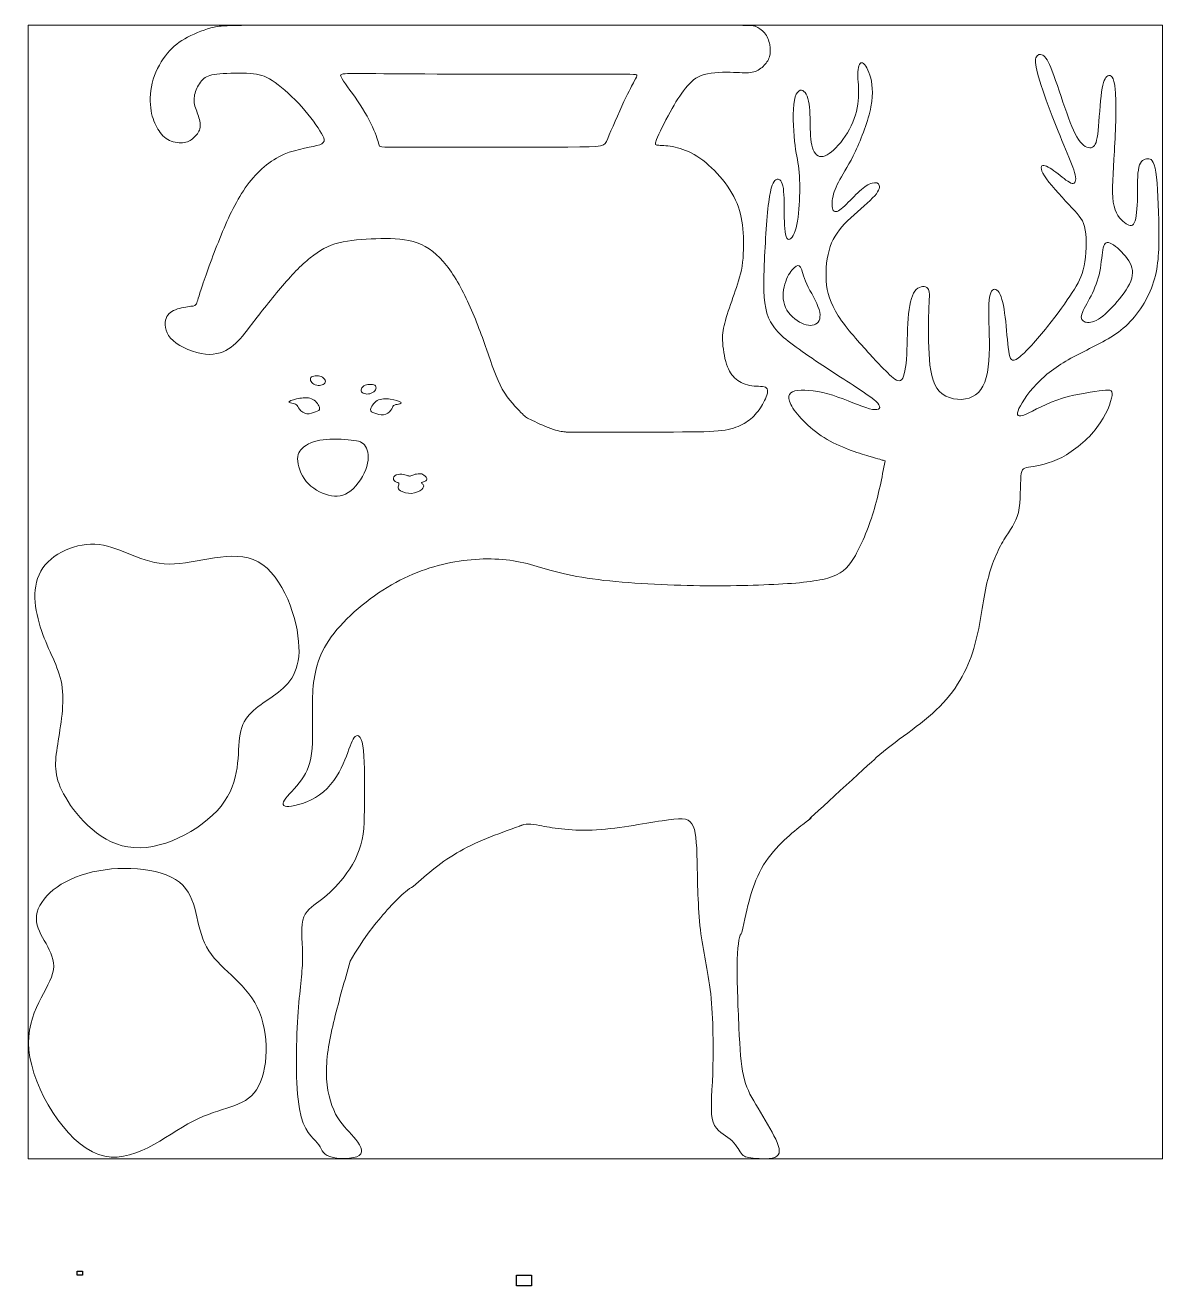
# Model space of a CAD drawing. Header units: centimetres. Extents: x 198 to 498, y 93 to 263.
# Drawn here: x 197.9 to 348, y 96.1 to 262.9 of the extents above; entities that cross this region are included whole.
import ezdxf

# ---------------------------------------------------------------- set-up
doc = ezdxf.new("R2010")
doc.units = ezdxf.units.CM
doc.header["$MEASUREMENT"] = 0
doc.header["$XCLIPFRAME"] = 0
doc.layers.add('layer 1', color=7, linetype='Continuous')
picture_1 = doc.add_image_def('image1.jpg', size_in_pixel=(3484, 2875))
picture_2 = doc.add_image_def('image2.jpg', size_in_pixel=(10184, 7200))

msp = doc.modelspace()

# ---------------------------------------------------------------- linework, layer by layer
at = {"layer": 'layer 1', "color": 250, "lineweight": 9}
for points, knots in [([(348.23172, 112.93583), (348.23172, 112.93583), (198.23172, 112.93583), (198.23172, 112.93583), (198.23172, 112.93583), (198.23172, 112.93583), (198.23172, 262.93583), (198.23172, 262.93583), (198.23172, 262.93583), (198.23172, 262.93583), (348.23172, 262.93583), (348.23172, 262.93583), (348.23172, 262.93583), (348.23172, 262.93583), (348.23172, 112.93583), (348.23172, 112.93583)], [0, 0, 0, 0, 0.2, 0.2, 0.2, 0.2, 0.4, 0.4, 0.4, 0.4, 0.6, 0.6, 0.6, 0.6, 1, 1, 1, 1]), ([(263.4108, 211.70034), (262.83869, 212.26652), (261.76624, 213.33897), (260.94779, 214.7783), (260.94779, 214.7783), (260.12935, 216.21763), (259.56491, 218.02386), (258.85935, 220.05586), (258.85935, 220.05586), (258.15379, 222.08786), (257.30713, 224.34564), (256.34757, 226.40586), (256.34757, 226.40586), (255.38802, 228.46609), (254.31557, 230.32875), (253.13024, 231.68342), (253.13024, 231.68342), (251.94491, 233.03809), (250.64668, 233.88475), (249.1509, 234.30808), (249.1509, 234.30808), (247.65513, 234.73142), (245.96179, 234.73142), (244.24023, 234.67497), (244.24023, 234.67497), (242.51868, 234.61853), (240.7689, 234.50564), (239.32956, 234.13875), (239.32956, 234.13875), (237.89023, 233.77186), (236.76134, 233.15098), (235.54778, 232.1632), (235.54778, 232.1632), (234.33423, 231.17542), (233.036, 229.82075), (231.62489, 228.15564), (231.62489, 228.15564), (230.21378, 226.49053), (228.68978, 224.51497), (227.61733, 223.13208), (227.61733, 223.13208), (226.54489, 221.7492), (225.92401, 220.95897), (225.07734, 220.33808), (225.07734, 220.33808), (224.23067, 219.71719), (223.15823, 219.26564), (221.69861, 219.41064), (221.69861, 219.41064), (220.23899, 219.55564), (218.39219, 220.29719), (217.39824, 221.19713), (217.39824, 221.19713), (216.40429, 222.09708), (216.26318, 223.15542), (216.42546, 223.88919), (216.42546, 223.88919), (216.58774, 224.62297), (217.0534, 225.0322), (217.7228, 225.29642), (217.7228, 225.29642), (218.3922, 225.56064), (219.26532, 225.67986), (219.75833, 225.73947), (219.75833, 225.73947), (220.25134, 225.79908), (220.36423, 225.79908), (220.49123, 226.08836), (220.49123, 226.08836), (220.61823, 226.37764), (220.75934, 226.95619), (221.29556, 228.54369), (221.29556, 228.54369), (221.83178, 230.13119), (222.7631, 232.72764), (223.76498, 235.16886), (223.76498, 235.16886), (224.76687, 237.61008), (225.83932, 239.89608), (227.20809, 241.75874), (227.20809, 241.75874), (228.57687, 243.62141), (230.24199, 245.06075), (232.07643, 245.85097), (232.07643, 245.85097), (233.91088, 246.64119), (235.91465, 246.7823), (236.80365, 247.12096), (236.80365, 247.12096), (237.69265, 247.45963), (237.46688, 247.99586), (236.83188, 248.96952), (236.83188, 248.96952), (236.19688, 249.94319), (235.15265, 251.3543), (233.98143, 252.61019), (233.98143, 252.61019), (232.81021, 253.86608), (231.51198, 254.96675), (230.51009, 255.61586), (230.51009, 255.61586), (229.50821, 256.26497), (228.80265, 256.46253), (227.6032, 256.54719), (227.6032, 256.54719), (226.40376, 256.63186), (224.71042, 256.60364), (223.58858, 256.50486), (223.58858, 256.50486), (222.46675, 256.40608), (221.91641, 256.23675), (221.47191, 255.86986), (221.47191, 255.86986), (221.02741, 255.50297), (220.68875, 254.93852), (220.46297, 254.37408), (220.46297, 254.37408), (220.23719, 253.80964), (220.1243, 253.24519), (220.20896, 252.65958), (220.20896, 252.65958), (220.29363, 252.07397), (220.57586, 251.46719), (220.76636, 250.88158), (220.76636, 250.88158), (220.95686, 250.29597), (221.05563, 249.73152), (220.94274, 249.24469), (220.94274, 249.24469), (220.82985, 248.75786), (220.5053, 248.34863), (220.11724, 248.01702), (220.11724, 248.01702), (219.72919, 247.68541), (219.27763, 247.43141), (218.67085, 247.37496), (218.67085, 247.37496), (218.06408, 247.31852), (217.30207, 247.45963), (216.69529, 247.81946), (216.69529, 247.81946), (216.08852, 248.1793), (215.63696, 248.75785), (215.25596, 249.44224), (215.25596, 249.44224), (214.87496, 250.12663), (214.56452, 250.91686), (214.44457, 252.00341), (214.44457, 252.00341), (214.32463, 253.08997), (214.39518, 254.47286), (214.79029, 255.77814), (214.79029, 255.77814), (215.18541, 257.08342), (215.90507, 258.31108), (216.67413, 259.23536), (216.67413, 259.23536), (217.44319, 260.15964), (218.26163, 260.78053), (219.33407, 261.34671), (219.33407, 261.34671), (220.40652, 261.91289), (221.73297, 262.42436), (222.82658, 262.68009), (222.82658, 262.68009), (223.92019, 262.93583), (224.78097, 262.93583), (236.61313, 262.93583), (236.61313, 262.93583), (248.4453, 262.93583), (271.24886, 262.93583), (282.67942, 262.93583), (282.67942, 262.93583), (294.10999, 262.93583), (294.16757, 262.93583), (294.45826, 262.78677), (294.45826, 262.78677), (294.74895, 262.63772), (295.27276, 262.33962), (295.63713, 261.9106), (295.63713, 261.9106), (296.00151, 261.48158), (296.20647, 260.92166), (296.30894, 260.36173), (296.30894, 260.36173), (296.41142, 259.8018), (296.41142, 259.24187), (296.26379, 258.75419), (296.26379, 258.75419), (296.11616, 258.26651), (295.82089, 257.85107), (295.43845, 257.48982), (295.43845, 257.48982), (295.05601, 257.12858), (294.58639, 256.82153), (293.99033, 256.70412), (293.99033, 256.70412), (293.39428, 256.58672), (292.6718, 256.65896), (291.51581, 256.69508), (291.51581, 256.69508), (290.35983, 256.73121), (288.77035, 256.73121), (287.64146, 256.40609), (287.64146, 256.40609), (286.51257, 256.08097), (285.84427, 255.43073), (285.17597, 254.59083), (285.17597, 254.59083), (284.50767, 253.75094), (283.83936, 252.7214), (283.1259, 251.42995), (283.1259, 251.42995), (282.41244, 250.1385), (281.65383, 248.58514), (281.34604, 247.81381), (281.34604, 247.81381), (281.03826, 247.04248), (281.18132, 247.05317), (281.64972, 247.04308), (281.64972, 247.04308), (282.11812, 247.03299), (282.91187, 247.00213), (283.79602, 246.80369), (283.79602, 246.80369), (284.68017, 246.60525), (285.65472, 246.23925), (286.67998, 245.59322), (286.67998, 245.59322), (287.70524, 244.9472), (288.78122, 244.02116), (289.7249, 242.92314), (289.7249, 242.92314), (290.66858, 241.82512), (291.47997, 240.55511), (291.98709, 239.3248), (291.98709, 239.3248), (292.49421, 238.09449), (292.69705, 236.90386), (292.78965, 235.48393), (292.78965, 235.48393), (292.88226, 234.064), (292.86462, 232.41477), (292.64854, 231.03452), (292.64854, 231.03452), (292.43247, 229.65428), (292.01795, 228.54302), (291.59462, 227.34357), (291.59462, 227.34357), (291.17129, 226.14413), (290.73913, 224.85649), (290.45691, 223.87312), (290.45691, 223.87312), (290.17469, 222.88975), (290.0424, 222.21066), (290.07327, 221.24052), (290.07327, 221.24052), (290.10414, 220.27038), (290.29816, 219.0092), (290.59361, 218.08316), (290.59361, 218.08316), (290.88907, 217.15712), (291.28594, 216.56621), (291.85038, 216.1076), (291.85038, 216.1076), (292.41483, 215.64899), (293.14685, 215.32267), (293.93495, 215.21683), (293.93495, 215.21683), (294.72305, 215.111), (295.56723, 215.22566), (295.87591, 214.93021), (295.87591, 214.93021), (296.1846, 214.63476), (295.95779, 213.9292), (295.63271, 213.25892), (295.63271, 213.25892), (295.30764, 212.58865), (294.8843, 211.95364), (294.39482, 211.42006), (294.39482, 211.42006), (293.90534, 210.88649), (293.34972, 210.45434), (292.67062, 210.09715), (292.67062, 210.09715), (291.99152, 209.73997), (291.18895, 209.45774), (289.95423, 209.3034), (289.95423, 209.3034), (288.71951, 209.14906), (287.05264, 209.1226), (283.56455, 209.10937), (283.56455, 209.10937), (280.07646, 209.09614), (274.76715, 209.09614), (272.12131, 209.09393), (272.12131, 209.09393), (269.47547, 209.09172), (269.4931, 209.08731), (269.19103, 209.12479), (269.19103, 209.12479), (268.88896, 209.16227), (268.26719, 209.24164), (267.36981, 209.56355), (267.36981, 209.56355), (266.47243, 209.88547), (265.29945, 210.44991), (264.67706, 210.76209), (264.67706, 210.76209), (264.05468, 211.07427), (263.98291, 211.13417), (263.4108, 211.70034)], [0, 0, 0, 0, 0.012658228, 0.012658228, 0.012658228, 0.012658228, 0.025316456, 0.025316456, 0.025316456, 0.025316456, 0.037974684, 0.037974684, 0.037974684, 0.037974684, 0.050632911, 0.050632911, 0.050632911, 0.050632911, 0.063291139, 0.063291139, 0.063291139, 0.063291139, 0.075949367, 0.075949367, 0.075949367, 0.075949367, 0.088607595, 0.088607595, 0.088607595, 0.088607595, 0.101265823, 0.101265823, 0.101265823, 0.101265823, 0.113924051, 0.113924051, 0.113924051, 0.113924051, 0.126582278, 0.126582278, 0.126582278, 0.126582278, 0.139240506, 0.139240506, 0.139240506, 0.139240506, 0.151898734, 0.151898734, 0.151898734, 0.151898734, 0.164556962, 0.164556962, 0.164556962, 0.164556962, 0.17721519, 0.17721519, 0.17721519, 0.17721519, 0.189873418, 0.189873418, 0.189873418, 0.189873418, 0.202531646, 0.202531646, 0.202531646, 0.202531646, 0.215189873, 0.215189873, 0.215189873, 0.215189873, 0.227848101, 0.227848101, 0.227848101, 0.227848101, 0.240506329, 0.240506329, 0.240506329, 0.240506329, 0.253164557, 0.253164557, 0.253164557, 0.253164557, 0.265822785, 0.265822785, 0.265822785, 0.265822785, 0.278481013, 0.278481013, 0.278481013, 0.278481013, 0.291139241, 0.291139241, 0.291139241, 0.291139241, 0.303797468, 0.303797468, 0.303797468, 0.303797468, 0.316455696, 0.316455696, 0.316455696, 0.316455696, 0.329113924, 0.329113924, 0.329113924, 0.329113924, 0.341772152, 0.341772152, 0.341772152, 0.341772152, 0.35443038, 0.35443038, 0.35443038, 0.35443038, 0.367088608, 0.367088608, 0.367088608, 0.367088608, 0.379746835, 0.379746835, 0.379746835, 0.379746835, 0.392405063, 0.392405063, 0.392405063, 0.392405063, 0.405063291, 0.405063291, 0.405063291, 0.405063291, 0.417721519, 0.417721519, 0.417721519, 0.417721519, 0.430379747, 0.430379747, 0.430379747, 0.430379747, 0.443037975, 0.443037975, 0.443037975, 0.443037975, 0.455696203, 0.455696203, 0.455696203, 0.455696203, 0.46835443, 0.46835443, 0.46835443, 0.46835443, 0.481012658, 0.481012658, 0.481012658, 0.481012658, 0.493670886, 0.493670886, 0.493670886, 0.493670886, 0.506329114, 0.506329114, 0.506329114, 0.506329114, 0.518987342, 0.518987342, 0.518987342, 0.518987342, 0.53164557, 0.53164557, 0.53164557, 0.53164557, 0.544303797, 0.544303797, 0.544303797, 0.544303797, 0.556962025, 0.556962025, 0.556962025, 0.556962025, 0.569620253, 0.569620253, 0.569620253, 0.569620253, 0.582278481, 0.582278481, 0.582278481, 0.582278481, 0.594936709, 0.594936709, 0.594936709, 0.594936709, 0.607594937, 0.607594937, 0.607594937, 0.607594937, 0.620253165, 0.620253165, 0.620253165, 0.620253165, 0.632911392, 0.632911392, 0.632911392, 0.632911392, 0.64556962, 0.64556962, 0.64556962, 0.64556962, 0.658227848, 0.658227848, 0.658227848, 0.658227848, 0.670886076, 0.670886076, 0.670886076, 0.670886076, 0.683544304, 0.683544304, 0.683544304, 0.683544304, 0.696202532, 0.696202532, 0.696202532, 0.696202532, 0.708860759, 0.708860759, 0.708860759, 0.708860759, 0.721518987, 0.721518987, 0.721518987, 0.721518987, 0.734177215, 0.734177215, 0.734177215, 0.734177215, 0.746835443, 0.746835443, 0.746835443, 0.746835443, 0.759493671, 0.759493671, 0.759493671, 0.759493671, 0.772151899, 0.772151899, 0.772151899, 0.772151899, 0.784810127, 0.784810127, 0.784810127, 0.784810127, 0.797468354, 0.797468354, 0.797468354, 0.797468354, 0.810126582, 0.810126582, 0.810126582, 0.810126582, 0.82278481, 0.82278481, 0.82278481, 0.82278481, 0.835443038, 0.835443038, 0.835443038, 0.835443038, 0.848101266, 0.848101266, 0.848101266, 0.848101266, 0.860759494, 0.860759494, 0.860759494, 0.860759494, 0.873417722, 0.873417722, 0.873417722, 0.873417722, 0.886075949, 0.886075949, 0.886075949, 0.886075949, 0.898734177, 0.898734177, 0.898734177, 0.898734177, 0.911392405, 0.911392405, 0.911392405, 0.911392405, 0.924050633, 0.924050633, 0.924050633, 0.924050633, 0.936708861, 0.936708861, 0.936708861, 0.936708861, 0.949367089, 0.949367089, 0.949367089, 0.949367089, 0.962025316, 0.962025316, 0.962025316, 0.962025316, 0.974683544, 0.974683544, 0.974683544, 0.974683544, 1, 1, 1, 1]), ([(301.37252, 157.70964), (301.67361, 158.04752), (309.43343, 165.14597), (310.40199, 166.02758), (310.40199, 166.02758), (312.75361, 168.16811), (316.34124, 170.30873), (318.81344, 172.79589), (318.81344, 172.79589), (321.28573, 175.28313), (322.6425, 178.11709), (323.44147, 180.98112), (323.44147, 180.98112), (324.24044, 183.84525), (324.4817, 186.73945), (325.03941, 189.15132), (325.03941, 189.15132), (325.59721, 191.56327), (326.47147, 193.49271), (327.28548, 194.8494), (327.28548, 194.8494), (328.09949, 196.20608), (328.85326, 196.99001), (329.18493, 198.47481), (329.18493, 198.47481), (329.5166, 199.95968), (329.42618, 202.14542), (329.52421, 203.24581), (329.52421, 203.24581), (329.62223, 204.34628), (329.90869, 204.36141), (330.82064, 204.49704), (330.82064, 204.49704), (331.73268, 204.63275), (333.2702, 204.88896), (334.92839, 205.7557), (334.92839, 205.7557), (336.58658, 206.62253), (338.36535, 208.0998), (339.58633, 209.71269), (339.58633, 209.71269), (340.80739, 211.32567), (341.47073, 213.07428), (341.57619, 213.92598), (341.57619, 213.92598), (341.68173, 214.77768), (341.22956, 214.73247), (339.86527, 214.54403), (339.86527, 214.54403), (338.50106, 214.35559), (336.22482, 214.024), (334.25761, 213.33058), (334.25761, 213.33058), (332.29039, 212.63715), (330.63229, 211.58197), (329.78059, 211.30311), (329.78059, 211.30311), (328.92889, 211.02425), (328.8836, 211.52163), (329.44883, 212.56929), (329.44883, 212.56929), (330.01415, 213.61696), (331.18992, 215.21473), (332.68223, 216.5186), (332.68223, 216.5186), (334.17463, 217.82255), (335.98348, 218.83252), (337.87148, 219.78216), (337.87148, 219.78216), (339.75956, 220.73188), (341.72677, 221.62127), (343.38112, 223.12862), (343.38112, 223.12862), (345.03555, 224.63606), (346.37719, 226.76147), (347.07062, 228.96977), (347.07062, 228.96977), (347.76404, 231.17815), (347.80925, 233.46943), (347.77156, 236.14136), (347.77156, 236.14136), (347.73388, 238.81328), (347.61329, 241.86593), (347.36076, 243.48643), (347.36076, 243.48643), (347.10831, 245.10693), (346.7239, 245.29529), (346.28293, 245.2764), (346.28293, 245.2764), (345.84204, 245.2576), (345.34457, 245.03156), (345.12596, 244.13456), (345.12596, 244.13456), (344.90744, 243.23765), (344.96769, 241.66997), (344.94128, 240.20774), (344.94128, 240.20774), (344.91496, 238.74551), (344.8019, 237.38882), (344.51919, 236.79709), (344.51919, 236.79709), (344.23658, 236.20545), (343.7844, 236.37885), (343.21532, 236.8235), (343.21532, 236.8235), (342.64624, 237.26824), (341.96042, 237.98423), (341.73045, 239.51047), (341.73045, 239.51047), (341.50056, 241.0367), (341.72669, 243.3732), (341.89248, 246.25988), (341.89248, 246.25988), (342.05827, 249.14657), (342.16373, 252.58353), (341.99794, 254.39999), (341.99794, 254.39999), (341.83214, 256.21646), (341.39493, 256.41242), (341.03317, 256.23902), (341.03317, 256.23902), (340.67142, 256.0657), (340.38496, 255.52303), (340.189, 254.11353), (340.189, 254.11353), (339.99303, 252.70412), (339.88758, 250.42787), (339.73682, 248.99581), (339.73682, 248.99581), (339.58607, 247.56375), (339.39011, 246.97587), (338.97554, 246.77991), (338.97554, 246.77991), (338.56106, 246.58395), (337.92788, 246.77991), (337.34, 247.51854), (337.34, 247.51854), (336.75212, 248.25718), (336.20944, 249.53849), (335.57626, 251.3323), (335.57626, 251.3323), (334.94317, 253.12621), (334.21966, 255.43253), (333.67699, 256.84194), (333.67699, 256.84194), (333.13432, 258.25144), (332.77248, 258.76404), (332.40312, 258.96752), (332.40312, 258.96752), (332.03384, 259.171), (331.65696, 259.06545), (331.51373, 258.63584), (331.51373, 258.63584), (331.3705, 258.20623), (331.461, 257.45247), (331.85292, 256.08827), (331.85292, 256.08827), (332.24484, 254.72406), (332.93827, 252.74932), (333.64674, 250.91021), (333.64674, 250.91021), (334.35529, 249.07119), (335.0788, 247.36779), (335.65164, 245.98846), (335.65164, 245.98846), (336.22448, 244.60921), (336.64657, 243.55403), (336.74451, 242.86812), (336.74451, 242.86812), (336.84253, 242.1823), (336.6164, 241.86567), (336.12646, 242.05411), (336.12646, 242.05411), (335.6366, 242.24255), (334.88284, 242.93598), (334.15924, 243.48617), (334.15924, 243.48617), (333.43573, 244.03637), (332.74231, 244.44342), (332.41064, 244.36804), (332.41064, 244.36804), (332.07905, 244.29266), (332.10922, 243.73486), (332.90058, 242.62687), (332.90058, 242.62687), (333.69203, 241.51896), (335.24468, 239.86085), (336.27721, 238.76038), (336.27721, 238.76038), (337.30983, 237.65999), (337.82242, 237.11731), (338.03719, 235.83216), (338.03719, 235.83216), (338.25203, 234.54709), (338.16905, 232.51954), (337.88267, 231.07987), (337.88267, 231.07987), (337.59629, 229.64029), (337.10635, 228.78859), (336.30746, 227.56377), (336.30746, 227.56377), (335.50858, 226.33903), (334.40058, 224.74109), (333.04766, 223.05274), (333.04766, 223.05274), (331.69482, 221.36446), (330.09688, 219.58569), (329.19245, 218.91482), (329.19245, 218.91482), (328.28802, 218.24404), (328.07693, 218.68126), (327.91114, 219.81934), (327.91114, 219.81934), (327.74535, 220.9575), (327.62476, 222.79653), (327.44384, 224.29644), (327.44384, 224.29644), (327.26301, 225.79636), (327.02175, 226.957), (326.65239, 227.5524), (326.65239, 227.5524), (326.28312, 228.14789), (325.78565, 228.17806), (325.52936, 227.53736), (325.52936, 227.53736), (325.27314, 226.89675), (325.25802, 225.58527), (325.30323, 223.58037), (325.30323, 223.58037), (325.34852, 221.57547), (325.45398, 218.87722), (325.09975, 216.98538), (325.09975, 216.98538), (324.74551, 215.09354), (323.9315, 214.00819), (322.67275, 213.60115), (322.67275, 213.60115), (321.41409, 213.19418), (319.71069, 213.46552), (318.73089, 214.49805), (318.73089, 214.49805), (317.75108, 215.53067), (317.49479, 217.32457), (317.38172, 219.47262), (317.38172, 219.47262), (317.26874, 221.62076), (317.29882, 224.12304), (317.35907, 225.66817), (317.35907, 225.66817), (317.41941, 227.2133), (317.50991, 227.80118), (317.20841, 228.11772), (317.20841, 228.11772), (316.9069, 228.43427), (316.21348, 228.47956), (315.69336, 227.95945), (315.69336, 227.95945), (315.17334, 227.43942), (314.82662, 226.35408), (314.66083, 224.74861), (314.66083, 224.74861), (314.49504, 223.14324), (314.51008, 221.01775), (314.41966, 219.34452), (314.41966, 219.34452), (314.32924, 217.67129), (314.1332, 216.45023), (313.75632, 216.05079), (313.75632, 216.05079), (313.37952, 215.65134), (312.82172, 216.07335), (312.16598, 216.68388), (312.16598, 216.68388), (311.51033, 217.29441), (310.75657, 218.09329), (309.49406, 219.46878), (309.49406, 219.46878), (308.23163, 220.84435), (306.46029, 222.79653), (305.37495, 224.48104), (305.37495, 224.48104), (304.2896, 226.16564), (303.89007, 227.58257), (303.78077, 229.12018), (303.78077, 229.12018), (303.67155, 230.65778), (303.85238, 232.31597), (304.31216, 233.64249), (304.31216, 233.64249), (304.77194, 234.96909), (305.51057, 235.96394), (306.59592, 237.03425), (306.59592, 237.03425), (307.68127, 238.10455), (309.11333, 239.25015), (309.91982, 240.0792), (309.91982, 240.0792), (310.72631, 240.90834), (310.90715, 241.42085), (310.8016, 241.7374), (310.8016, 241.7374), (310.69615, 242.05394), (310.30414, 242.17461), (309.83684, 242.05403), (309.83684, 242.05403), (309.36954, 241.93344), (308.82687, 241.5716), (308.19369, 240.99124), (308.19369, 240.99124), (307.5606, 240.41088), (306.83709, 239.61199), (306.21904, 239.03915), (306.21904, 239.03915), (305.60099, 238.46631), (305.08848, 238.1196), (304.80962, 238.31556), (304.80962, 238.31556), (304.53077, 238.51152), (304.48547, 239.25015), (304.6211, 240.01896), (304.6211, 240.01896), (304.75681, 240.78776), (305.07344, 241.58664), (305.59347, 242.52876), (305.59347, 242.52876), (306.11358, 243.47096), (306.83709, 244.55631), (307.64358, 246.26723), (307.64358, 246.26723), (308.45007, 247.97823), (309.33937, 250.31473), (309.69361, 252.15384), (309.69361, 252.15384), (310.04784, 253.99295), (309.86701, 255.3345), (309.55038, 256.32944), (309.55038, 256.32944), (309.23383, 257.32437), (308.78166, 257.9725), (308.46503, 257.9725), (308.46503, 257.9725), (308.14848, 257.9725), (307.96765, 257.32437), (307.96004, 256.47267), (307.96004, 256.47267), (307.95252, 255.62097), (308.1184, 254.5657), (308.05054, 253.38233), (308.05054, 253.38233), (307.98269, 252.19904), (307.68127, 250.88765), (307.07826, 249.6289), (307.07826, 249.6289), (306.47534, 248.37024), (305.57082, 247.16422), (304.75681, 246.41807), (304.75681, 246.41807), (303.9428, 245.67191), (303.21929, 245.38545), (302.69918, 245.64926), (302.69918, 245.64926), (302.17915, 245.91308), (301.86252, 246.72709), (301.74193, 247.85765), (301.74193, 247.85765), (301.62135, 248.98821), (301.69673, 250.4354), (301.60622, 251.64133), (301.60622, 251.64133), (301.51581, 252.84726), (301.2596, 253.81203), (300.83751, 254.1813), (300.83751, 254.1813), (300.41542, 254.55066), (299.82753, 254.32453), (299.57876, 252.99793), (299.57876, 252.99793), (299.33007, 251.67141), (299.42057, 249.2445), (299.59388, 247.60135), (299.59388, 247.60135), (299.76728, 245.95829), (300.02349, 245.09907), (300.15912, 243.9157), (300.15912, 243.9157), (300.29483, 242.73241), (300.30996, 241.22497), (300.2421, 239.71754), (300.2421, 239.71754), (300.17425, 238.2101), (300.02349, 236.70266), (299.69182, 235.73038), (299.69182, 235.73038), (299.36024, 234.75809), (298.84764, 234.32096), (298.56879, 234.77313), (298.56879, 234.77313), (298.28993, 235.22539), (298.24472, 236.56703), (298.22959, 237.96893), (298.22959, 237.96893), (298.21455, 239.37082), (298.22968, 240.83305), (298.04876, 241.6621), (298.04876, 241.6621), (297.86784, 242.49124), (297.49104, 242.6872), (297.13672, 242.49124), (297.13672, 242.49124), (296.78249, 242.29528), (296.4509, 241.70731), (296.17196, 239.52158), (296.17196, 239.52158), (295.8931, 237.33584), (295.66689, 233.55216), (295.56887, 230.66547), (295.56887, 230.66547), (295.47093, 227.77879), (295.50101, 225.78893), (296.14923, 224.23628), (296.14923, 224.23628), (296.79745, 222.68363), (298.06363, 221.5682), (300.18912, 220.05324), (300.18912, 220.05324), (302.31461, 218.53828), (305.29931, 216.6238), (307.32678, 215.29728), (307.32678, 215.29728), (309.35433, 213.97076), (310.42455, 213.23204), (310.74862, 212.71193), (310.74862, 212.71193), (311.07277, 212.1919), (310.65077, 211.89048), (309.49756, 212.1919), (309.49756, 212.1919), (308.34436, 212.49341), (306.46012, 213.39792), (304.65118, 213.96316), (304.65118, 213.96316), (302.84224, 214.52848), (301.10867, 214.75461), (300.01572, 214.61137), (300.01572, 214.61137), (298.92285, 214.46823), (298.47068, 213.95564), (299.09625, 212.75722), (299.09625, 212.75722), (299.72182, 211.55881), (301.42522, 209.67458), (303.49789, 208.37062), (303.49789, 208.37062), (305.57065, 207.06675), (308.01277, 206.34315), (309.41842, 205.925), (309.41842, 205.925), (310.82408, 205.50684), (311.19335, 205.39394), (311.37795, 205.33754), (311.37795, 205.33754), (311.56263, 205.28114), (311.56263, 205.28114), (311.56263, 205.28114)], [0, 0, 0, 0, 0.008547009, 0.008547009, 0.008547009, 0.008547009, 0.017094017, 0.017094017, 0.017094017, 0.017094017, 0.025641026, 0.025641026, 0.025641026, 0.025641026, 0.034188034, 0.034188034, 0.034188034, 0.034188034, 0.042735043, 0.042735043, 0.042735043, 0.042735043, 0.051282051, 0.051282051, 0.051282051, 0.051282051, 0.05982906, 0.05982906, 0.05982906, 0.05982906, 0.068376068, 0.068376068, 0.068376068, 0.068376068, 0.076923077, 0.076923077, 0.076923077, 0.076923077, 0.085470085, 0.085470085, 0.085470085, 0.085470085, 0.094017094, 0.094017094, 0.094017094, 0.094017094, 0.102564103, 0.102564103, 0.102564103, 0.102564103, 0.111111111, 0.111111111, 0.111111111, 0.111111111, 0.11965812, 0.11965812, 0.11965812, 0.11965812, 0.128205128, 0.128205128, 0.128205128, 0.128205128, 0.136752137, 0.136752137, 0.136752137, 0.136752137, 0.145299145, 0.145299145, 0.145299145, 0.145299145, 0.153846154, 0.153846154, 0.153846154, 0.153846154, 0.162393162, 0.162393162, 0.162393162, 0.162393162, 0.170940171, 0.170940171, 0.170940171, 0.170940171, 0.179487179, 0.179487179, 0.179487179, 0.179487179, 0.188034188, 0.188034188, 0.188034188, 0.188034188, 0.196581197, 0.196581197, 0.196581197, 0.196581197, 0.205128205, 0.205128205, 0.205128205, 0.205128205, 0.213675214, 0.213675214, 0.213675214, 0.213675214, 0.222222222, 0.222222222, 0.222222222, 0.222222222, 0.230769231, 0.230769231, 0.230769231, 0.230769231, 0.239316239, 0.239316239, 0.239316239, 0.239316239, 0.247863248, 0.247863248, 0.247863248, 0.247863248, 0.256410256, 0.256410256, 0.256410256, 0.256410256, 0.264957265, 0.264957265, 0.264957265, 0.264957265, 0.273504274, 0.273504274, 0.273504274, 0.273504274, 0.282051282, 0.282051282, 0.282051282, 0.282051282, 0.290598291, 0.290598291, 0.290598291, 0.290598291, 0.299145299, 0.299145299, 0.299145299, 0.299145299, 0.307692308, 0.307692308, 0.307692308, 0.307692308, 0.316239316, 0.316239316, 0.316239316, 0.316239316, 0.324786325, 0.324786325, 0.324786325, 0.324786325, 0.333333333, 0.333333333, 0.333333333, 0.333333333, 0.341880342, 0.341880342, 0.341880342, 0.341880342, 0.35042735, 0.35042735, 0.35042735, 0.35042735, 0.358974359, 0.358974359, 0.358974359, 0.358974359, 0.367521368, 0.367521368, 0.367521368, 0.367521368, 0.376068376, 0.376068376, 0.376068376, 0.376068376, 0.384615385, 0.384615385, 0.384615385, 0.384615385, 0.393162393, 0.393162393, 0.393162393, 0.393162393, 0.401709402, 0.401709402, 0.401709402, 0.401709402, 0.41025641, 0.41025641, 0.41025641, 0.41025641, 0.418803419, 0.418803419, 0.418803419, 0.418803419, 0.427350427, 0.427350427, 0.427350427, 0.427350427, 0.435897436, 0.435897436, 0.435897436, 0.435897436, 0.444444444, 0.444444444, 0.444444444, 0.444444444, 0.452991453, 0.452991453, 0.452991453, 0.452991453, 0.461538462, 0.461538462, 0.461538462, 0.461538462, 0.47008547, 0.47008547, 0.47008547, 0.47008547, 0.478632479, 0.478632479, 0.478632479, 0.478632479, 0.487179487, 0.487179487, 0.487179487, 0.487179487, 0.495726496, 0.495726496, 0.495726496, 0.495726496, 0.504273504, 0.504273504, 0.504273504, 0.504273504, 0.512820513, 0.512820513, 0.512820513, 0.512820513, 0.521367521, 0.521367521, 0.521367521, 0.521367521, 0.52991453, 0.52991453, 0.52991453, 0.52991453, 0.538461538, 0.538461538, 0.538461538, 0.538461538, 0.547008547, 0.547008547, 0.547008547, 0.547008547, 0.555555556, 0.555555556, 0.555555556, 0.555555556, 0.564102564, 0.564102564, 0.564102564, 0.564102564, 0.572649573, 0.572649573, 0.572649573, 0.572649573, 0.581196581, 0.581196581, 0.581196581, 0.581196581, 0.58974359, 0.58974359, 0.58974359, 0.58974359, 0.598290598, 0.598290598, 0.598290598, 0.598290598, 0.606837607, 0.606837607, 0.606837607, 0.606837607, 0.615384615, 0.615384615, 0.615384615, 0.615384615, 0.623931624, 0.623931624, 0.623931624, 0.623931624, 0.632478632, 0.632478632, 0.632478632, 0.632478632, 0.641025641, 0.641025641, 0.641025641, 0.641025641, 0.64957265, 0.64957265, 0.64957265, 0.64957265, 0.658119658, 0.658119658, 0.658119658, 0.658119658, 0.666666667, 0.666666667, 0.666666667, 0.666666667, 0.675213675, 0.675213675, 0.675213675, 0.675213675, 0.683760684, 0.683760684, 0.683760684, 0.683760684, 0.692307692, 0.692307692, 0.692307692, 0.692307692, 0.700854701, 0.700854701, 0.700854701, 0.700854701, 0.709401709, 0.709401709, 0.709401709, 0.709401709, 0.717948718, 0.717948718, 0.717948718, 0.717948718, 0.726495726, 0.726495726, 0.726495726, 0.726495726, 0.735042735, 0.735042735, 0.735042735, 0.735042735, 0.743589744, 0.743589744, 0.743589744, 0.743589744, 0.752136752, 0.752136752, 0.752136752, 0.752136752, 0.760683761, 0.760683761, 0.760683761, 0.760683761, 0.769230769, 0.769230769, 0.769230769, 0.769230769, 0.777777778, 0.777777778, 0.777777778, 0.777777778, 0.786324786, 0.786324786, 0.786324786, 0.786324786, 0.794871795, 0.794871795, 0.794871795, 0.794871795, 0.803418803, 0.803418803, 0.803418803, 0.803418803, 0.811965812, 0.811965812, 0.811965812, 0.811965812, 0.820512821, 0.820512821, 0.820512821, 0.820512821, 0.829059829, 0.829059829, 0.829059829, 0.829059829, 0.837606838, 0.837606838, 0.837606838, 0.837606838, 0.846153846, 0.846153846, 0.846153846, 0.846153846, 0.854700855, 0.854700855, 0.854700855, 0.854700855, 0.863247863, 0.863247863, 0.863247863, 0.863247863, 0.871794872, 0.871794872, 0.871794872, 0.871794872, 0.88034188, 0.88034188, 0.88034188, 0.88034188, 0.888888889, 0.888888889, 0.888888889, 0.888888889, 0.897435897, 0.897435897, 0.897435897, 0.897435897, 0.905982906, 0.905982906, 0.905982906, 0.905982906, 0.914529915, 0.914529915, 0.914529915, 0.914529915, 0.923076923, 0.923076923, 0.923076923, 0.923076923, 0.931623932, 0.931623932, 0.931623932, 0.931623932, 0.94017094, 0.94017094, 0.94017094, 0.94017094, 0.948717949, 0.948717949, 0.948717949, 0.948717949, 0.957264957, 0.957264957, 0.957264957, 0.957264957, 0.965811966, 0.965811966, 0.965811966, 0.965811966, 0.974358974, 0.974358974, 0.974358974, 0.974358974, 0.982905983, 0.982905983, 0.982905983, 0.982905983, 1, 1, 1, 1]), ([(269.5923, 246.81965), (264.68207, 246.82186), (254.78665, 246.82186), (249.80484, 246.80217), (249.80484, 246.80217), (244.82304, 246.78249), (244.75484, 246.74312), (244.65782, 247.0518), (244.65782, 247.0518), (244.56081, 247.36048), (244.43498, 248.01722), (243.97518, 249.06878), (243.97518, 249.06878), (243.51539, 250.12034), (242.72164, 251.56673), (241.81324, 252.9161), (241.81324, 252.9161), (240.90484, 254.26548), (239.88178, 255.51784), (239.6172, 256.0911), (239.6172, 256.0911), (239.35262, 256.66437), (239.8465, 256.55853), (246.42581, 256.50561), (246.42581, 256.50561), (253.00512, 256.4527), (265.66985, 256.4527), (272.09041, 256.4527), (272.09041, 256.4527), (278.51097, 256.4527), (278.68735, 256.4527), (278.72263, 256.33804), (278.72263, 256.33804), (278.75791, 256.22339), (278.65207, 255.99409), (278.39631, 255.51784), (278.39631, 255.51784), (278.14055, 255.04159), (277.73485, 254.31839), (277.03591, 252.8257), (277.03591, 252.8257), (276.33698, 251.33301), (275.34479, 249.07083), (274.88618, 247.94194), (274.88618, 247.94194), (274.42757, 246.81305), (274.50253, 246.81745), (269.5923, 246.81965)], [0, 0, 0, 0, 0.076923077, 0.076923077, 0.076923077, 0.076923077, 0.153846154, 0.153846154, 0.153846154, 0.153846154, 0.230769231, 0.230769231, 0.230769231, 0.230769231, 0.307692308, 0.307692308, 0.307692308, 0.307692308, 0.384615385, 0.384615385, 0.384615385, 0.384615385, 0.461538462, 0.461538462, 0.461538462, 0.461538462, 0.538461538, 0.538461538, 0.538461538, 0.538461538, 0.615384615, 0.615384615, 0.615384615, 0.615384615, 0.692307692, 0.692307692, 0.692307692, 0.692307692, 0.769230769, 0.769230769, 0.769230769, 0.769230769, 0.846153846, 0.846153846, 0.846153846, 0.846153846, 1, 1, 1, 1]), ([(338.01061, 223.66335), (338.41766, 223.52773), (339.02058, 223.57293), (339.76674, 224.03271), (339.76674, 224.03271), (340.51298, 224.49249), (341.40236, 225.36675), (342.25406, 226.36168), (342.25406, 226.36168), (343.10576, 227.35661), (343.91977, 228.47204), (344.18359, 229.44433), (344.18359, 229.44433), (344.44741, 230.41661), (344.16094, 231.24575), (343.58058, 232.05976), (343.58058, 232.05976), (343.00022, 232.87377), (342.12596, 233.67266), (341.52295, 234.00433), (341.52295, 234.00433), (340.91994, 234.336), (340.58835, 234.20029), (340.40743, 233.49934), (340.40743, 233.49934), (340.22651, 232.7984), (340.19643, 231.53221), (339.96278, 230.35636), (339.96278, 230.35636), (339.72913, 229.1806), (339.29192, 228.09525), (338.79445, 227.12296), (338.79445, 227.12296), (338.29707, 226.15068), (337.73927, 225.29137), (337.56587, 224.70349), (337.56587, 224.70349), (337.39256, 224.11561), (337.60364, 223.79906), (338.01061, 223.66335)], [0, 0, 0, 0, 0.090909091, 0.090909091, 0.090909091, 0.090909091, 0.181818182, 0.181818182, 0.181818182, 0.181818182, 0.272727273, 0.272727273, 0.272727273, 0.272727273, 0.363636364, 0.363636364, 0.363636364, 0.363636364, 0.454545455, 0.454545455, 0.454545455, 0.454545455, 0.545454545, 0.545454545, 0.545454545, 0.545454545, 0.636363636, 0.636363636, 0.636363636, 0.636363636, 0.727272727, 0.727272727, 0.727272727, 0.727272727, 0.818181818, 0.818181818, 0.818181818, 0.818181818, 1, 1, 1, 1]), ([(300.38508, 230.90664), (300.59608, 230.55241), (300.73179, 229.75352), (301.21413, 228.69074), (301.21413, 228.69074), (301.69647, 227.62804), (302.52561, 226.30152), (302.82703, 225.30659), (302.82703, 225.30659), (303.12853, 224.31174), (302.90249, 223.6484), (302.38238, 223.36954), (302.38238, 223.36954), (301.86235, 223.09068), (301.04834, 223.19622), (300.2268, 223.66352), (300.2268, 223.66352), (299.40527, 224.13082), (298.57614, 224.95996), (298.25207, 225.96232), (298.25207, 225.96232), (297.928, 226.96478), (298.10884, 228.14063), (298.41786, 229.02241), (298.41786, 229.02241), (298.72689, 229.90428), (299.1641, 230.49216), (299.52586, 230.83127), (299.52586, 230.83127), (299.88761, 231.17046), (300.17408, 231.26096), (300.38508, 230.90664)], [0, 0, 0, 0, 0.111111111, 0.111111111, 0.111111111, 0.111111111, 0.222222222, 0.222222222, 0.222222222, 0.222222222, 0.333333333, 0.333333333, 0.333333333, 0.333333333, 0.444444444, 0.444444444, 0.444444444, 0.444444444, 0.555555556, 0.555555556, 0.555555556, 0.555555556, 0.666666667, 0.666666667, 0.666666667, 0.666666667, 0.777777778, 0.777777778, 0.777777778, 0.777777778, 1, 1, 1, 1]), ([(236.79007, 212.2795), (236.74223, 212.58941), (236.38609, 213.1578), (235.89629, 213.42932), (235.89629, 213.42932), (235.40649, 213.70084), (234.78303, 213.67552), (234.17245, 213.571), (234.17245, 213.571), (233.56187, 213.46649), (232.96414, 213.28278), (232.78707, 213.15475), (232.78707, 213.15475), (232.61001, 213.02672), (232.8536, 212.95437), (233.09633, 212.90758), (233.09633, 212.90758), (233.33907, 212.86079), (233.58095, 212.83957), (233.72445, 212.71898), (233.72445, 212.71898), (233.86795, 212.59839), (233.91309, 212.37844), (234.12336, 212.12174), (234.12336, 212.12174), (234.33365, 211.86505), (234.70909, 211.57162), (235.10222, 211.52299), (235.10222, 211.52299), (235.49534, 211.47436), (235.90617, 211.67053), (236.24181, 211.79433), (236.24181, 211.79433), (236.57745, 211.91814), (236.83792, 211.96959), (236.79007, 212.2795)], [0, 0, 0, 0, 0.1, 0.1, 0.1, 0.1, 0.2, 0.2, 0.2, 0.2, 0.3, 0.3, 0.3, 0.3, 0.4, 0.4, 0.4, 0.4, 0.5, 0.5, 0.5, 0.5, 0.6, 0.6, 0.6, 0.6, 0.7, 0.7, 0.7, 0.7, 0.8, 0.8, 0.8, 0.8, 1, 1, 1, 1]), ([(243.53524, 212.09335), (243.58126, 212.40487), (243.92353, 212.98172), (244.40661, 213.26503), (244.40661, 213.26503), (244.88968, 213.54834), (245.51357, 213.53813), (246.12651, 213.44843), (246.12651, 213.44843), (246.73944, 213.35875), (247.34145, 213.18958), (247.52157, 213.06587), (247.52157, 213.06587), (247.70168, 212.94217), (247.45991, 212.86394), (247.21163, 212.80826), (247.21163, 212.80826), (246.96335, 212.7526), (246.70854, 212.71948), (246.568, 212.59545), (246.568, 212.59545), (246.42747, 212.47142), (246.40119, 212.25647), (246.20394, 211.99778), (246.20394, 211.99778), (246.00669, 211.73908), (245.63847, 211.43664), (245.24093, 211.37796), (245.24093, 211.37796), (244.84338, 211.31927), (244.41652, 211.50435), (244.07798, 211.61998), (244.07798, 211.61998), (243.73943, 211.73563), (243.48921, 211.78183), (243.53524, 212.09335)], [0, 0, 0, 0, 0.1, 0.1, 0.1, 0.1, 0.2, 0.2, 0.2, 0.2, 0.3, 0.3, 0.3, 0.3, 0.4, 0.4, 0.4, 0.4, 0.5, 0.5, 0.5, 0.5, 0.6, 0.6, 0.6, 0.6, 0.7, 0.7, 0.7, 0.7, 0.8, 0.8, 0.8, 0.8, 1, 1, 1, 1]), ([(234.84521, 207.24726), (235.40084, 207.63532), (236.1064, 207.95282), (237.23528, 208.08511), (237.23528, 208.08511), (238.36417, 208.2174), (239.9164, 208.16449), (240.95709, 208.04983), (240.95709, 208.04983), (241.99779, 207.93518), (242.52695, 207.75879), (242.87091, 207.20316), (242.87091, 207.20316), (243.21487, 206.64754), (243.37362, 205.71268), (243.02966, 204.56615), (243.02966, 204.56615), (242.6857, 203.41962), (241.83904, 202.06143), (240.92181, 201.32941), (240.92181, 201.32941), (240.00459, 200.5974), (239.01682, 200.49156), (237.95848, 200.75614), (237.95848, 200.75614), (236.90015, 201.02073), (235.77126, 201.65573), (235.01278, 202.58177), (235.01278, 202.58177), (234.25431, 203.50781), (233.86626, 204.7249), (233.87508, 205.56274), (233.87508, 205.56274), (233.8839, 206.40059), (234.28959, 206.85921), (234.84521, 207.24726)], [0, 0, 0, 0, 0.1, 0.1, 0.1, 0.1, 0.2, 0.2, 0.2, 0.2, 0.3, 0.3, 0.3, 0.3, 0.4, 0.4, 0.4, 0.4, 0.5, 0.5, 0.5, 0.5, 0.6, 0.6, 0.6, 0.6, 0.7, 0.7, 0.7, 0.7, 0.8, 0.8, 0.8, 0.8, 1, 1, 1, 1]), ([(311.56263, 205.28114), (311.14054, 203.05019), (310.71845, 200.81916), (310.02502, 198.55804), (310.02502, 198.55804), (309.3316, 196.29693), (308.36683, 194.00556), (307.46232, 192.49812), (307.46232, 192.49812), (306.55789, 190.99069), (305.7138, 190.26718), (303.99527, 189.78475), (303.99527, 189.78475), (302.27683, 189.30241), (299.68405, 189.06124), (296.18674, 188.91049), (296.18674, 188.91049), (292.68953, 188.75974), (288.28789, 188.69949), (283.67515, 188.85016), (283.67515, 188.85016), (279.06242, 189.00091), (274.2386, 189.36275), (270.80172, 189.99584), (270.80172, 189.99584), (267.36476, 190.62893), (265.31465, 191.53345), (262.87261, 191.98562), (262.87261, 191.98562), (260.43058, 192.43787), (257.59662, 192.43787), (254.67225, 191.92537), (254.67225, 191.92537), (251.74779, 191.41286), (248.73291, 190.38776), (245.71804, 188.54865), (245.71804, 188.54865), (242.70316, 186.70963), (239.68837, 184.05659), (238.0001, 181.52405), (238.0001, 181.52405), (236.31174, 178.9916), (235.9499, 176.57965), (235.85948, 174.10745), (235.85948, 174.10745), (235.76907, 171.63533), (235.9499, 169.1028), (235.79915, 167.2336), (235.79915, 167.2336), (235.6484, 165.36441), (235.16606, 164.15848), (234.38221, 163.07313), (234.38221, 163.07313), (233.59829, 161.98778), (232.51294, 161.02302), (232.12101, 160.38984), (232.12101, 160.38984), (231.72909, 159.75675), (232.03051, 159.45533), (233.08578, 159.60608), (233.08578, 159.60608), (234.14096, 159.75683), (235.9499, 160.35976), (237.30659, 161.50536), (237.30659, 161.50536), (238.66327, 162.65104), (239.56779, 164.3394), (240.14063, 165.72617), (240.14063, 165.72617), (240.71339, 167.11302), (240.95456, 168.19837), (241.34648, 168.68071), (241.34648, 168.68071), (241.7384, 169.16313), (242.28107, 169.04255), (242.52233, 167.56528), (242.52233, 167.56528), (242.7635, 166.08801), (242.70316, 163.25405), (242.70316, 160.81202), (242.70316, 160.81202), (242.70316, 158.36998), (242.7635, 156.31987), (242.25099, 154.48084), (242.25099, 154.48084), (241.7384, 152.64173), (240.65305, 151.01371), (239.62804, 149.77761), (239.62804, 149.77761), (238.60294, 148.54151), (237.63826, 147.69733), (236.70366, 147.0039), (236.70366, 147.0039), (235.76907, 146.31048), (234.86455, 145.7678), (234.56313, 144.50162), (234.56313, 144.50162), (234.26163, 143.23535), (234.56305, 141.24549), (234.53297, 139.28588), (234.53297, 139.28588), (234.5028, 137.32618), (234.14096, 135.39674), (233.90663, 131.72245), (233.90663, 131.72245), (233.67229, 128.04808), (233.56547, 122.62894), (234.11498, 119.55758), (234.11498, 119.55758), (234.66449, 116.48621), (235.87051, 115.7627), (236.47352, 115.03911), (236.47352, 115.03911), (237.07644, 114.31551), (237.07644, 113.59201), (238.13162, 113.23025), (238.13162, 113.23025), (239.1868, 112.86841), (241.29725, 112.86841), (242.02085, 113.381), (242.02085, 113.381), (242.74435, 113.89351), (242.0811, 114.91852), (241.29725, 115.82304), (241.29725, 115.82304), (240.51341, 116.72747), (239.60889, 117.51131), (238.90359, 118.86424), (238.90359, 118.86424), (238.19828, 120.21708), (237.69219, 122.139), (237.67697, 124.31858), (237.67697, 124.31858), (237.66168, 126.49817), (238.13726, 128.93541), (238.74532, 131.43778), (238.74532, 131.43778), (239.35328, 133.94007), (240.09363, 136.50747), (240.83397, 139.07488)], [0, 0, 0, 0, 0.027777778, 0.027777778, 0.027777778, 0.027777778, 0.055555556, 0.055555556, 0.055555556, 0.055555556, 0.083333333, 0.083333333, 0.083333333, 0.083333333, 0.111111111, 0.111111111, 0.111111111, 0.111111111, 0.138888889, 0.138888889, 0.138888889, 0.138888889, 0.166666667, 0.166666667, 0.166666667, 0.166666667, 0.194444444, 0.194444444, 0.194444444, 0.194444444, 0.222222222, 0.222222222, 0.222222222, 0.222222222, 0.25, 0.25, 0.25, 0.25, 0.277777778, 0.277777778, 0.277777778, 0.277777778, 0.305555556, 0.305555556, 0.305555556, 0.305555556, 0.333333333, 0.333333333, 0.333333333, 0.333333333, 0.361111111, 0.361111111, 0.361111111, 0.361111111, 0.388888889, 0.388888889, 0.388888889, 0.388888889, 0.416666667, 0.416666667, 0.416666667, 0.416666667, 0.444444444, 0.444444444, 0.444444444, 0.444444444, 0.472222222, 0.472222222, 0.472222222, 0.472222222, 0.5, 0.5, 0.5, 0.5, 0.527777778, 0.527777778, 0.527777778, 0.527777778, 0.555555556, 0.555555556, 0.555555556, 0.555555556, 0.583333333, 0.583333333, 0.583333333, 0.583333333, 0.611111111, 0.611111111, 0.611111111, 0.611111111, 0.638888889, 0.638888889, 0.638888889, 0.638888889, 0.666666667, 0.666666667, 0.666666667, 0.666666667, 0.694444444, 0.694444444, 0.694444444, 0.694444444, 0.722222222, 0.722222222, 0.722222222, 0.722222222, 0.75, 0.75, 0.75, 0.75, 0.777777778, 0.777777778, 0.777777778, 0.777777778, 0.805555556, 0.805555556, 0.805555556, 0.805555556, 0.833333333, 0.833333333, 0.833333333, 0.833333333, 0.861111111, 0.861111111, 0.861111111, 0.861111111, 0.888888889, 0.888888889, 0.888888889, 0.888888889, 0.916666667, 0.916666667, 0.916666667, 0.916666667, 0.944444444, 0.944444444, 0.944444444, 0.944444444, 1, 1, 1, 1]), ([(200.19014, 182.3343), (199.22, 184.9625), (198.54972, 188.27862), (199.90791, 190.67751), (199.90791, 190.67751), (201.26611, 193.0764), (204.65277, 194.55806), (207.64252, 194.20528), (207.64252, 194.20528), (210.63228, 193.8525), (213.22511, 191.66527), (216.89396, 191.63881), (216.89396, 191.63881), (220.56281, 191.61235), (225.30768, 193.74665), (228.65032, 191.92984), (228.65032, 191.92984), (231.99296, 190.11304), (233.93339, 184.34512), (234.0569, 180.68505), (234.0569, 180.68505), (234.18041, 177.02499), (232.48702, 175.47277), (230.67912, 174.1937), (230.67912, 174.1937), (228.87122, 172.91464), (226.94882, 171.90873), (226.36673, 169.58039), (226.36673, 169.58039), (225.78465, 167.25206), (226.54288, 163.6013), (224.22324, 160.24134), (224.22324, 160.24134), (221.90361, 156.88138), (216.50612, 153.81222), (212.21987, 154.11208), (212.21987, 154.11208), (207.93362, 154.41194), (204.75862, 158.08083), (203.20639, 160.72666), (203.20639, 160.72666), (201.65417, 163.3725), (201.72473, 164.99527), (202.0775, 167.34124), (202.0775, 167.34124), (202.43028, 169.68722), (203.06527, 172.75639), (202.74777, 175.26111), (202.74777, 175.26111), (202.43027, 177.76584), (201.16028, 179.70611), (200.19014, 182.3343)], [0, 0, 0, 0, 0.071428571, 0.071428571, 0.071428571, 0.071428571, 0.142857143, 0.142857143, 0.142857143, 0.142857143, 0.214285714, 0.214285714, 0.214285714, 0.214285714, 0.285714286, 0.285714286, 0.285714286, 0.285714286, 0.357142857, 0.357142857, 0.357142857, 0.357142857, 0.428571429, 0.428571429, 0.428571429, 0.428571429, 0.5, 0.5, 0.5, 0.5, 0.571428571, 0.571428571, 0.571428571, 0.571428571, 0.642857143, 0.642857143, 0.642857143, 0.642857143, 0.714285714, 0.714285714, 0.714285714, 0.714285714, 0.785714286, 0.785714286, 0.785714286, 0.785714286, 0.857142857, 0.857142857, 0.857142857, 0.857142857, 1, 1, 1, 1]), ([(249.13581, 148.96217), (251.0295, 150.62922), (252.92318, 152.29626), (255.36816, 153.66425), (255.36816, 153.66425), (257.81314, 155.03224), (260.80941, 156.10117), (263.80568, 157.1701)], [0, 0, 0, 0, 0.333333333, 0.333333333, 0.333333333, 0.333333333, 1, 1, 1, 1]), ([(263.18328, 156.94789), (263.9991, 157.36375), (264.74615, 157.24433), (265.85715, 157.04329), (265.85715, 157.04329), (267.43995, 156.75688), (269.76141, 156.30474), (272.8215, 156.44045), (272.8215, 156.44045), (275.88158, 156.57608), (279.6803, 157.29959), (282.07713, 157.67647), (282.07713, 157.67647), (284.47395, 158.05335), (285.46889, 158.08352), (286.01156, 157.28455), (286.01156, 157.28455), (286.55423, 156.48566), (286.64474, 154.85755), (286.70507, 152.27989), (286.70507, 152.27989), (286.76532, 149.70215), (286.7954, 146.17477), (287.14212, 143.25039), (287.14212, 143.25039), (287.48883, 140.32593), (288.15209, 138.00457), (288.4988, 134.76357), (288.4988, 134.76357), (288.84552, 131.52256), (288.87568, 127.36209), (288.76664, 124.23492), (288.76664, 124.23492), (288.6575, 121.10774), (288.40924, 119.01396), (288.82774, 117.77111), (288.82774, 117.77111), (289.24624, 116.52826), (290.33159, 116.13634), (291.07022, 115.53341), (291.07022, 115.53341), (291.80886, 114.9304), (292.20087, 114.11631), (292.54758, 113.66413), (292.54758, 113.66413), (292.89429, 113.21188), (293.19571, 113.12137), (294.12945, 113.02455), (294.12945, 113.02455), (295.06311, 112.92764), (296.62892, 112.82423), (297.24603, 113.27008), (297.24603, 113.27008), (297.86314, 113.71584), (297.53155, 114.71068), (296.87274, 115.9902), (296.87274, 115.9902), (296.21401, 117.26963), (295.22805, 118.83364), (294.46378, 120.1282), (294.46378, 120.1282), (293.6995, 121.42275), (293.15683, 122.44777), (292.82524, 123.94768), (292.82524, 123.94768), (292.49357, 125.4476), (292.3729, 127.42225), (292.23727, 130.3015), (292.23727, 130.3015), (292.10156, 133.18067), (291.95089, 136.96426), (292.01123, 139.30836), (292.01123, 139.30836), (292.07148, 141.65237), (292.34282, 142.55688), (292.62928, 142.87343)], [0, 0, 0, 0, 0.05, 0.05, 0.05, 0.05, 0.1, 0.1, 0.1, 0.1, 0.15, 0.15, 0.15, 0.15, 0.2, 0.2, 0.2, 0.2, 0.25, 0.25, 0.25, 0.25, 0.3, 0.3, 0.3, 0.3, 0.35, 0.35, 0.35, 0.35, 0.4, 0.4, 0.4, 0.4, 0.45, 0.45, 0.45, 0.45, 0.5, 0.5, 0.5, 0.5, 0.55, 0.55, 0.55, 0.55, 0.6, 0.6, 0.6, 0.6, 0.65, 0.65, 0.65, 0.65, 0.7, 0.7, 0.7, 0.7, 0.75, 0.75, 0.75, 0.75, 0.8, 0.8, 0.8, 0.8, 0.85, 0.85, 0.85, 0.85, 0.9, 0.9, 0.9, 0.9, 1, 1, 1, 1]), ([(292.62928, 142.87343), (293.28959, 146.07617), (293.9499, 149.2789), (295.49562, 151.81848), (295.49562, 151.81848), (297.04135, 154.35807), (299.4725, 156.2345), (300.6688, 157.16224), (300.6688, 157.16224), (301.8651, 158.08998), (301.82656, 158.06904), (301.78802, 158.04809)], [0, 0, 0, 0, 0.25, 0.25, 0.25, 0.25, 0.5, 0.5, 0.5, 0.5, 1, 1, 1, 1]), ([(201.58532, 137.95019), (201.95859, 140.45492), (199.34804, 142.43047), (199.3304, 144.70547), (199.3304, 144.70547), (199.31276, 146.98047), (201.88805, 149.55492), (205.98027, 150.70144), (205.98027, 150.70144), (210.07249, 151.84797), (215.68166, 151.56659), (218.23929, 149.53853), (218.23929, 149.53853), (220.79693, 147.51048), (220.30304, 143.73575), (221.81998, 140.96644), (221.81998, 140.96644), (223.33693, 138.19714), (226.86471, 136.43325), (228.54041, 133.0113), (228.54041, 133.0113), (230.21611, 129.58936), (230.03972, 124.50936), (228.43458, 122.07519), (228.43458, 122.07519), (226.82944, 119.64102), (223.79555, 119.85269), (220.07374, 117.93005), (220.07374, 117.93005), (216.35193, 116.00741), (211.9422, 111.95046), (207.5649, 113.50268), (207.5649, 113.50268), (203.1876, 115.05491), (198.84273, 122.2163), (198.34884, 127.31394), (198.34884, 127.31394), (197.85495, 132.41158), (201.21205, 135.44547), (201.58532, 137.95019)], [0, 0, 0, 0, 0.090909091, 0.090909091, 0.090909091, 0.090909091, 0.181818182, 0.181818182, 0.181818182, 0.181818182, 0.272727273, 0.272727273, 0.272727273, 0.272727273, 0.363636364, 0.363636364, 0.363636364, 0.363636364, 0.454545455, 0.454545455, 0.454545455, 0.454545455, 0.545454545, 0.545454545, 0.545454545, 0.545454545, 0.636363636, 0.636363636, 0.636363636, 0.636363636, 0.727272727, 0.727272727, 0.727272727, 0.727272727, 0.818181818, 0.818181818, 0.818181818, 0.818181818, 1, 1, 1, 1]), ([(240.83397, 139.07488), (241.66302, 140.47677), (242.49208, 141.87867), (243.81107, 143.57454), (243.81107, 143.57454), (245.13007, 145.27034), (246.93893, 147.2602), (248.14495, 148.27017), (248.14495, 148.27017), (248.53513, 148.59694), (248.86218, 148.82115), (249.13581, 148.96217)], [0, 0, 0, 0, 0.25, 0.25, 0.25, 0.25, 0.5, 0.5, 0.5, 0.5, 1, 1, 1, 1])]:
    msp.add_open_spline(points, degree=3, knots=knots, dxfattribs=at)
at = {"layer": 'layer 1', "color": 145, "lineweight": 9}
for points in [[(235.8443, 216.4586), (235.65317, 216.39257), (235.58071, 216.29519), (235.56493, 216.15239), (235.56493, 216.15239), (235.54916, 216.00959), (235.59006, 215.82138), (235.74089, 215.65767), (235.74089, 215.65767), (235.89173, 215.49398), (236.15251, 215.35479), (236.40525, 215.29791), (236.40525, 215.29791), (236.65798, 215.24104), (236.90269, 215.26647), (237.11271, 215.33922), (237.11271, 215.33922), (237.32274, 215.41198), (237.4981, 215.53208), (237.53703, 215.70145), (237.53703, 215.70145), (237.57597, 215.87083), (237.4785, 216.0895), (237.30876, 216.24647), (237.30876, 216.24647), (237.13903, 216.40344), (236.89705, 216.49869), (236.62114, 216.52899), (236.62114, 216.52899), (236.34525, 216.55929), (236.03544, 216.52462), (235.8443, 216.4586)], [(243.95293, 215.34647), (244.14561, 215.2851), (244.22041, 215.1895), (244.23964, 215.04712), (244.23964, 215.04712), (244.25887, 214.90475), (244.22254, 214.7156), (244.07571, 214.54829), (244.07571, 214.54829), (243.92889, 214.38098), (243.67155, 214.23553), (243.42027, 214.17254), (243.42027, 214.17254), (243.16899, 214.10956), (242.92374, 214.12906), (242.71201, 214.1967), (242.71201, 214.1967), (242.50029, 214.26434), (242.32207, 214.38015), (242.27904, 214.54854), (242.27904, 214.54854), (242.23601, 214.71692), (242.32816, 214.93789), (242.49404, 215.09893), (242.49404, 215.09893), (242.65992, 215.25996), (242.89952, 215.36105), (243.17461, 215.39802), (243.17461, 215.39802), (243.4497, 215.435), (243.76025, 215.40784), (243.95293, 215.34647)]]:
    msp.add_open_spline(points, degree=3, knots=[0, 0, 0, 0, 0.111111111, 0.111111111, 0.111111111, 0.111111111, 0.222222222, 0.222222222, 0.222222222, 0.222222222, 0.333333333, 0.333333333, 0.333333333, 0.333333333, 0.444444444, 0.444444444, 0.444444444, 0.444444444, 0.555555556, 0.555555556, 0.555555556, 0.555555556, 0.666666667, 0.666666667, 0.666666667, 0.666666667, 0.777777778, 0.777777778, 0.777777778, 0.777777778, 1, 1, 1, 1], dxfattribs=at)
at = {"layer": 'layer 1', "color": 240, "lineweight": 9}
msp.add_open_spline([(250.2839, 201.523), (250.55952, 201.75672), (250.60361, 201.95074), (250.54187, 202.07862), (250.54187, 202.07862), (250.48014, 202.20651), (250.31257, 202.26824), (250.27729, 202.32557), (250.27729, 202.32557), (250.24201, 202.3829), (250.33903, 202.43581), (250.51982, 202.50637), (250.51982, 202.50637), (250.70062, 202.57693), (250.96521, 202.66512), (250.98284, 202.83269), (250.98284, 202.83269), (251.00048, 203.00026), (250.77118, 203.24721), (250.57274, 203.39714), (250.57274, 203.39714), (250.3743, 203.54707), (250.20674, 203.59998), (249.98184, 203.59557), (249.98184, 203.59557), (249.75695, 203.59116), (249.47472, 203.52943), (249.25864, 203.45887), (249.25864, 203.45887), (249.04257, 203.38832), (248.89264, 203.30894), (248.76035, 203.28689), (248.76035, 203.28689), (248.62806, 203.26485), (248.5134, 203.30012), (248.34583, 203.36185), (248.34583, 203.36185), (248.17826, 203.42359), (247.95778, 203.51179), (247.64909, 203.52942), (247.64909, 203.52942), (247.34041, 203.54706), (246.94354, 203.49415), (246.72746, 203.31776), (246.72746, 203.31776), (246.51138, 203.14137), (246.47611, 202.84151), (246.63155, 202.67063), (246.63155, 202.67063), (246.78699, 202.49976), (247.13314, 202.45787), (247.23897, 202.3388), (247.23897, 202.3388), (247.34481, 202.21974), (247.21032, 202.02351), (247.16953, 201.84601), (247.16953, 201.84601), (247.12875, 201.66852), (247.18166, 201.50977), (247.50136, 201.32897), (247.50136, 201.32897), (247.82106, 201.14818), (248.40755, 200.94533), (248.95435, 200.98061), (248.95435, 200.98061), (249.50116, 201.01589), (250.00829, 201.28929), (250.2839, 201.523)], degree=3, knots=[0, 0, 0, 0, 0.055555556, 0.055555556, 0.055555556, 0.055555556, 0.111111111, 0.111111111, 0.111111111, 0.111111111, 0.166666667, 0.166666667, 0.166666667, 0.166666667, 0.222222222, 0.222222222, 0.222222222, 0.222222222, 0.277777778, 0.277777778, 0.277777778, 0.277777778, 0.333333333, 0.333333333, 0.333333333, 0.333333333, 0.388888889, 0.388888889, 0.388888889, 0.388888889, 0.444444444, 0.444444444, 0.444444444, 0.444444444, 0.5, 0.5, 0.5, 0.5, 0.555555556, 0.555555556, 0.555555556, 0.555555556, 0.611111111, 0.611111111, 0.611111111, 0.611111111, 0.666666667, 0.666666667, 0.666666667, 0.666666667, 0.722222222, 0.722222222, 0.722222222, 0.722222222, 0.777777778, 0.777777778, 0.777777778, 0.777777778, 0.833333333, 0.833333333, 0.833333333, 0.833333333, 0.888888889, 0.888888889, 0.888888889, 0.888888889, 1, 1, 1, 1], dxfattribs=at)

# ---------------------------------------------------------------- pictures from other files: only their frames are drawn
at = {"layer": 'layer 1', "color": 240}
image = msp.add_image(picture_1, insert=(201.92745, 58.9878), size_in_units=(48.38889, 39.93056), dxfattribs=at)
image.set_boundary_path([(201.9274, 58.9878), (250.3286, 98.9222)])
image.dxf.flags = 3
image = msp.add_image(picture_2, insert=(259.21835, -2.5014), size_in_units=(141.44444, 100), dxfattribs=at)
image.set_boundary_path([(259.2183, -2.5014), (400.6646, 97.5111)])
image.dxf.flags = 3

doc.saveas('drawing.dxf')
